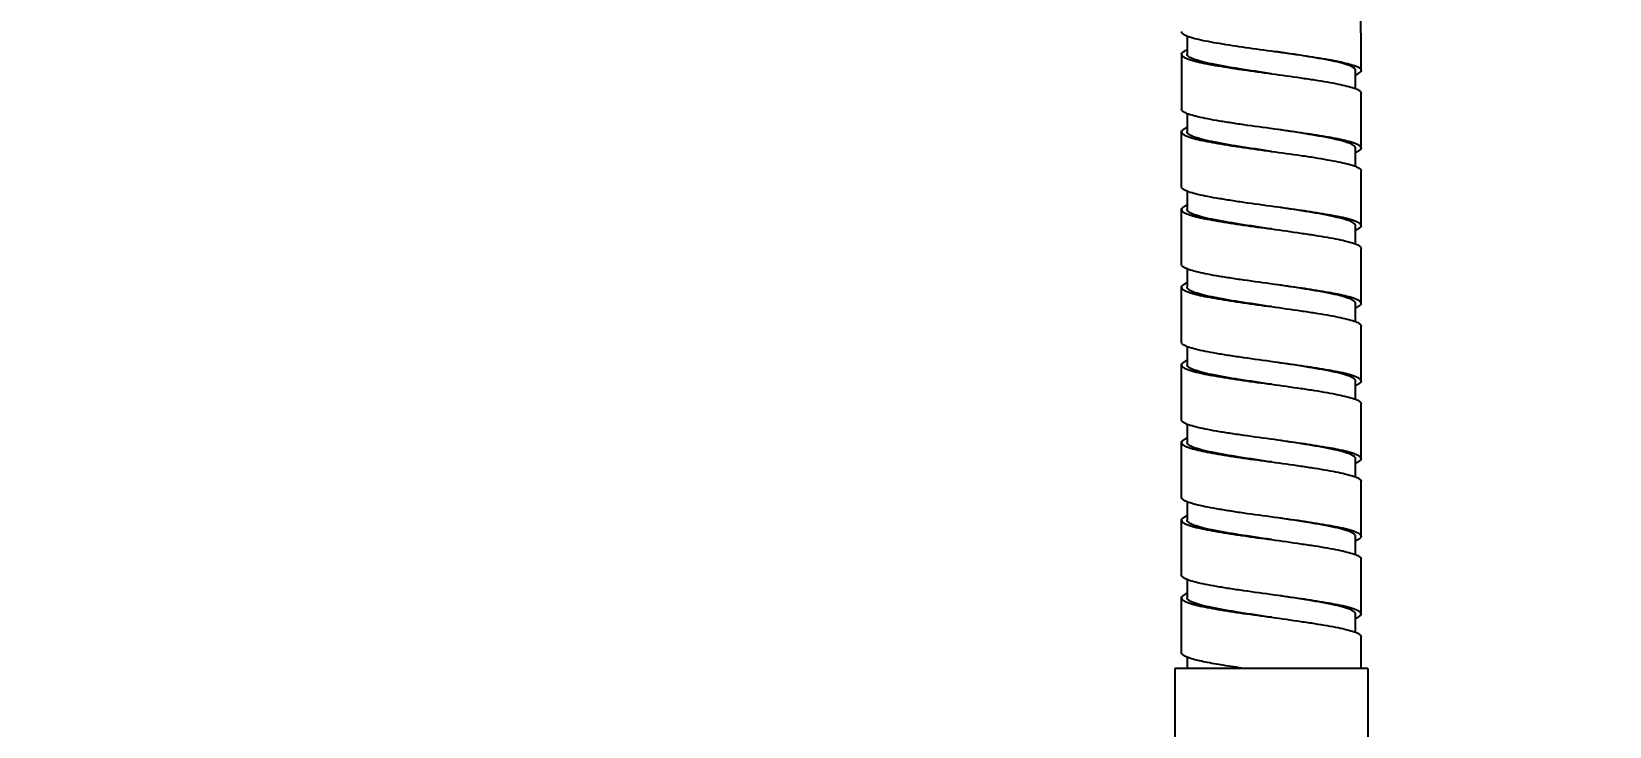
# Model space of a CAD drawing. Header units: millimetres. Extents: x 1035 to 2065, y 1005 to 1731.
# Drawn here: x 1320.8 to 1461.3, y 1380 to 1441.9 of the extents above; entities that cross this region are included whole.
import ezdxf

# ---------------------------------------------------------------- set-up
doc = ezdxf.new("R2010")
doc.units = ezdxf.units.MM
doc.layers.add('标注', color=1, linetype='Continuous')
doc.styles.add('Daelim Dimension', font='')
doc.styles.get('Daelim Dimension').set_extended_font_data('나눔고딕')
doc.dimstyles.new('DEFAULT', dxfattribs={"dimscale": 2, "dimtxt": 2, "dimasz": 2, "dimexe": 0, "dimexo": 2, "dimgap": 1, "dimtad": 1, "dimdec": 1, "dimzin": 9, "dimdsep": 46, "dimtxsty": 'Daelim Dimension', "dimcen": 0.5, "dimclrd": 252, "dimclre": 252, "dimclrt": 3, "dimadec": 1, "dimazin": 0, "dimtfac": 1, "dimtdec": 1, "dimtix": 1, "dimtmove": 0, "dimatfit": 3, "dimfxl": 1, "dimtolj": 1, "dimtzin": 1, "dimlwd": 9, "dimlwe": 9, "dimarcsym": 0})

# ---------------------------------------------------------------- blocks, each defined once
blk = doc.blocks.new('*D3')
at = {"layer": 'Defpoints', "color": 0, "transparency": 16777216}
for p in [(1216.23, 1389.16), (1461.27, 1217.95), (1216.23, 1196.42)]:
    blk.add_point(p, dxfattribs=at)
at = {"layer": '标注', "color": 5, "lineweight": 9, "transparency": 16777216}
for p, q in [((1216.23, 1385.16), (1216.23, 1196.42)), ((1461.27, 1213.95), (1461.27, 1196.42)), ((1457.27, 1196.42), (1220.23, 1196.42))]:
    blk.add_line(p, q, dxfattribs=at)
at = {"layer": '标注', "color": 5, "transparency": 16777216}
for points in [[(1220.23, 1197.09), (1220.23, 1195.75), (1216.23, 1196.42)], [(1457.27, 1197.09), (1457.27, 1195.75), (1461.27, 1196.42)]]:
    blk.add_solid(points, dxfattribs=at)
at = {"layer": '标注', "color": 7, "transparency": 16777216, "insert": (1338.75, 1206.04), "char_height": 14, "attachment_point": 5, "style": 'Daelim Dimension'}
blk.add_mtext('\\A1;245', dxfattribs=at)

msp = doc.modelspace()

# ---------------------------------------------------------------- linework, layer by layer
at = {"color": 7, "linetype": 'Continuous'}
for p, q in [((1423.16, 1439.86), (1423.16, 1434.96)), ((1439.16, 1431.5), (1439.16, 1436.4)), ((1423.16, 1428.04), (1423.16, 1432.94)), ((1439.16, 1424.59), (1439.16, 1429.48)), ((1423.16, 1421.13), (1423.16, 1426.03)), ((1439.16, 1417.67), (1439.16, 1422.57)), ((1423.16, 1414.21), (1423.16, 1419.11)), ((1439.16, 1410.75), (1439.16, 1415.65)), ((1423.16, 1407.29), (1423.16, 1412.19)), ((1439.16, 1403.83), (1439.16, 1408.73)), ((1423.16, 1400.38), (1423.16, 1405.27)), ((1439.16, 1396.92), (1439.16, 1401.82)), ((1423.16, 1393.46), (1423.16, 1398.36)), ((1439.16, 1390), (1439.16, 1394.9)), ((1423.16, 1386.54), (1423.16, 1391.44)), ((1439.16, 1385.15), (1439.16, 1387.98)), ((1423.65, 1386.17), (1423.66, 1385.15)), ((1439.76, 1385.15), (1422.56, 1385.15)), ((1422.56, 1385.15), (1422.56, 1374.15)), ((1439.76, 1385.15), (1439.76, 1374.15))]:
    msp.add_line(p, q, dxfattribs=at)
for points in [[(1423.65, 1441.51), (1423.66, 1440.38), (1423.66, 1439.86)], [(1438.66, 1436.77), (1438.66, 1437.94), (1438.66, 1438.42)], [(1423.65, 1434.59), (1423.66, 1433.47), (1423.66, 1432.94)], [(1438.66, 1429.85), (1438.66, 1431.03), (1438.66, 1431.5)], [(1423.65, 1427.68), (1423.66, 1426.55), (1423.66, 1426.03)], [(1438.66, 1422.94), (1438.66, 1424.11), (1438.66, 1424.59)], [(1423.65, 1420.76), (1423.66, 1419.63), (1423.66, 1419.11)], [(1438.66, 1416.02), (1438.66, 1417.19), (1438.66, 1417.67)], [(1423.65, 1413.84), (1423.66, 1412.71), (1423.66, 1412.19)], [(1438.66, 1409.1), (1438.66, 1410.27), (1438.66, 1410.75)], [(1423.65, 1406.92), (1423.66, 1405.8), (1423.66, 1405.27)], [(1438.66, 1402.18), (1438.66, 1403.36), (1438.66, 1403.84)], [(1423.65, 1400.01), (1423.66, 1398.87), (1423.66, 1398.36)], [(1438.66, 1395.27), (1438.66, 1396.44), (1438.66, 1396.92)], [(1423.65, 1393.09), (1423.66, 1391.96), (1423.66, 1391.44)], [(1438.66, 1388.35), (1438.66, 1389.52), (1438.66, 1390)]]:
    msp.add_lwpolyline(points, dxfattribs=at)
for centre, radius, start, end in [((1424.5, 1437.99), 2.41, 111.8709, 114.2545), ((1437.79, 1440.26), 2.4, 292.51, 295.0045), ((1424.53, 1431.08), 2.41, 112.5738, 115.0258), ((1437.79, 1433.34), 2.39, 292.632, 295.1433), ((1424.53, 1424.17), 2.41, 112.5729, 115.0303), ((1437.8, 1426.41), 2.37, 292.6624, 295.2451), ((1424.53, 1417.26), 2.4, 112.5998, 115.1292), ((1437.79, 1419.5), 2.38, 292.6348, 295.1413), ((1424.53, 1410.33), 2.42, 112.5674, 115.009), ((1437.79, 1412.58), 2.38, 292.6398, 295.1594), ((1424.53, 1403.42), 2.41, 112.5724, 115.0319), ((1437.8, 1405.65), 2.37, 292.6696, 295.2567), ((1424.52, 1396.52), 2.39, 112.6038, 115.1389), ((1437.79, 1398.75), 2.38, 292.6397, 295.1679), ((1424.53, 1389.58), 2.42, 112.566, 115.0118), ((1437.79, 1391.84), 2.39, 292.6248, 295.1272)]:
    msp.add_arc(centre, radius, start, end, dxfattribs=at)
for points, knots in [([(1439.16, 1438.42), (1439.16, 1439.25), (1439.16, 1440.97), (1439.13, 1442.68), (1439.11, 1443.56)], [0, 0, 0, 0, 0.484131, 1, 1, 1, 1]), ([(1423.14, 1441.88), (1423.14, 1441.82), (1423.22, 1441.72), (1423.36, 1441.62), (1423.46, 1441.57), (1423.51, 1441.55)], [0, 0, 0, 0, 0.372331, 0.650061, 1, 1, 1, 1]), ([(1423.51, 1441.55), (1423.67, 1441.48), (1424.06, 1441.34), (1424.73, 1441.17), (1425.57, 1441), (1426.96, 1440.75), (1428.93, 1440.46), (1430.57, 1440.23), (1431.43, 1440.11)], [0, 0, 0, 0, 0.064351, 0.151136, 0.258841, 0.384565, 0.677369, 1, 1, 1, 1]), ([(1423.16, 1439.86), (1423.16, 1439.92), (1423.23, 1440.02), (1423.37, 1440.12), (1423.46, 1440.16), (1423.51, 1440.19)], [0, 0, 0, 0, 0.372929, 0.648729, 1, 1, 1, 1]), ([(1423.16, 1439.86), (1423.16, 1439.8), (1423.23, 1439.7), (1423.36, 1439.61), (1423.46, 1439.56), (1423.51, 1439.53)], [0, 0, 0, 0, 0.374637, 0.650768, 1, 1, 1, 1]), ([(1423.51, 1439.53), (1423.66, 1439.46), (1424.03, 1439.33), (1424.68, 1439.16), (1425.49, 1438.99), (1426.44, 1438.82), (1427.51, 1438.65), (1429.1, 1438.41), (1430.32, 1438.25), (1431.16, 1438.13)], [0, 0, 0, 0, 0.064137, 0.150507, 0.257492, 0.382694, 0.523113, 0.675349, 1, 1, 1, 1]), ([(1431.16, 1438.13), (1430.2, 1438.27), (1428.43, 1438.53), (1426.35, 1438.88), (1425.1, 1439.16), (1424.56, 1439.31), (1424.25, 1439.42), (1424, 1439.52), (1423.79, 1439.64), (1423.66, 1439.77), (1423.66, 1439.86)], [0, 0, 0, 0, 0.372129, 0.688908, 0.81168, 0.862202, 0.904966, 0.939737, 0.966633, 1, 1, 1, 1]), ([(1431.43, 1440.11), (1432.28, 1439.99), (1433.89, 1439.77), (1435.81, 1439.48), (1437.13, 1439.23), (1437.9, 1439.05), (1438.5, 1438.88), (1438.83, 1438.75), (1438.96, 1438.67)], [0, 0, 0, 0, 0.336269, 0.63285, 0.757174, 0.862036, 0.943401, 1, 1, 1, 1]), ([(1438.66, 1438.42), (1438.66, 1438.51), (1438.54, 1438.64), (1438.34, 1438.75), (1438.1, 1438.86), (1437.8, 1438.96), (1437.28, 1439.11), (1436.09, 1439.38), (1434.07, 1439.72), (1432.36, 1439.98), (1431.43, 1440.11)], [0, 0, 0, 0, 0.033351, 0.059893, 0.094361, 0.136844, 0.187056, 0.309045, 0.625303, 1, 1, 1, 1]), ([(1431.16, 1438.13), (1432.04, 1438.01), (1433.32, 1437.83), (1434.98, 1437.58), (1436.09, 1437.4), (1437.06, 1437.22), (1437.86, 1437.04), (1438.48, 1436.87), (1438.82, 1436.73), (1438.95, 1436.65)], [0, 0, 0, 0, 0.334652, 0.490421, 0.632702, 0.757666, 0.86202, 0.943255, 1, 1, 1, 1]), ([(1439.16, 1438.42), (1439.16, 1438.36), (1439.09, 1438.26), (1438.95, 1438.17), (1438.86, 1438.12), (1438.81, 1438.09)], [0, 0, 0, 0, 0.374103, 0.649726, 1, 1, 1, 1]), ([(1438.96, 1438.67), (1438.99, 1438.65), (1439.07, 1438.59), (1439.16, 1438.49), (1439.16, 1438.42)], [0, 0, 0, 0, 0.330556, 1, 1, 1, 1]), ([(1438.95, 1436.65), (1438.98, 1436.63), (1439.07, 1436.57), (1439.16, 1436.48), (1439.16, 1436.4)], [0, 0, 0, 0, 0.33203, 1, 1, 1, 1]), ([(1423.36, 1434.72), (1423.33, 1434.73), (1423.24, 1434.79), (1423.16, 1434.89), (1423.16, 1434.96)], [0, 0, 0, 0, 0.329625, 1, 1, 1, 1]), ([(1431.43, 1433.2), (1430.52, 1433.32), (1429.19, 1433.5), (1427.47, 1433.76), (1426.32, 1433.94), (1425.31, 1434.13), (1424.48, 1434.31), (1423.84, 1434.49), (1423.49, 1434.63), (1423.36, 1434.72)], [0, 0, 0, 0, 0.333867, 0.490055, 0.632934, 0.758433, 0.863049, 0.944046, 1, 1, 1, 1]), ([(1423.16, 1432.94), (1423.16, 1433.01), (1423.23, 1433.11), (1423.37, 1433.2), (1423.46, 1433.25), (1423.51, 1433.27)], [0, 0, 0, 0, 0.374299, 0.650366, 1, 1, 1, 1]), ([(1423.16, 1432.94), (1423.16, 1432.88), (1423.23, 1432.78), (1423.36, 1432.69), (1423.46, 1432.64), (1423.51, 1432.62)], [0, 0, 0, 0, 0.375068, 0.650977, 1, 1, 1, 1]), ([(1423.51, 1432.62), (1423.66, 1432.54), (1424.03, 1432.42), (1424.68, 1432.25), (1425.49, 1432.08), (1426.44, 1431.91), (1427.51, 1431.73), (1429.1, 1431.5), (1430.32, 1431.33), (1431.16, 1431.21)], [0, 0, 0, 0, 0.064118, 0.150485, 0.257479, 0.38269, 0.523115, 0.675352, 1, 1, 1, 1]), ([(1431.16, 1431.21), (1430.2, 1431.35), (1428.43, 1431.62), (1426.34, 1431.96), (1425.1, 1432.24), (1424.56, 1432.39), (1424.25, 1432.5), (1423.99, 1432.61), (1423.79, 1432.72), (1423.66, 1432.86), (1423.66, 1432.94)], [0, 0, 0, 0, 0.372387, 0.689586, 0.812362, 0.862785, 0.905359, 0.939965, 0.966715, 1, 1, 1, 1]), ([(1438.66, 1431.5), (1438.66, 1431.59), (1438.54, 1431.72), (1438.34, 1431.83), (1438.1, 1431.94), (1437.8, 1432.04), (1437.28, 1432.19), (1436.09, 1432.46), (1434.08, 1432.8), (1432.36, 1433.06), (1431.43, 1433.2)], [0, 0, 0, 0, 0.033314, 0.059884, 0.09425, 0.13652, 0.186582, 0.308596, 0.625012, 1, 1, 1, 1]), ([(1438.81, 1431.83), (1438.66, 1431.9), (1438.31, 1432.02), (1437.38, 1432.27), (1435.88, 1432.55), (1433.77, 1432.87), (1432.24, 1433.09), (1431.43, 1433.2)], [0, 0, 0, 0, 0.064326, 0.15052, 0.38179, 0.673943, 1, 1, 1, 1]), ([(1431.16, 1431.21), (1432.04, 1431.09), (1433.33, 1430.92), (1434.98, 1430.67), (1436.09, 1430.48), (1437.06, 1430.3), (1437.86, 1430.13), (1438.48, 1429.95), (1438.82, 1429.81), (1438.95, 1429.73)], [0, 0, 0, 0, 0.334735, 0.490535, 0.632834, 0.757798, 0.862129, 0.94332, 1, 1, 1, 1]), ([(1439.16, 1431.5), (1439.16, 1431.57), (1439.08, 1431.66), (1438.95, 1431.76), (1438.86, 1431.8), (1438.81, 1431.83)], [0, 0, 0, 0, 0.374777, 0.650596, 1, 1, 1, 1]), ([(1439.16, 1431.5), (1439.16, 1431.44), (1439.08, 1431.34), (1438.95, 1431.25), (1438.86, 1431.2), (1438.81, 1431.18)], [0, 0, 0, 0, 0.374813, 0.650713, 1, 1, 1, 1]), ([(1438.95, 1429.73), (1438.98, 1429.71), (1439.07, 1429.66), (1439.16, 1429.56), (1439.16, 1429.48)], [0, 0, 0, 0, 0.331773, 1, 1, 1, 1]), ([(1423.36, 1427.8), (1423.33, 1427.82), (1423.24, 1427.88), (1423.16, 1427.97), (1423.16, 1428.04)], [0, 0, 0, 0, 0.329833, 1, 1, 1, 1]), ([(1431.43, 1426.28), (1430.52, 1426.4), (1429.19, 1426.58), (1427.47, 1426.84), (1426.32, 1427.03), (1425.31, 1427.21), (1424.48, 1427.4), (1423.84, 1427.58), (1423.49, 1427.72), (1423.36, 1427.8)], [0, 0, 0, 0, 0.3338, 0.489963, 0.632829, 0.758329, 0.862962, 0.943996, 1, 1, 1, 1]), ([(1423.16, 1426.03), (1423.16, 1426.09), (1423.23, 1426.19), (1423.37, 1426.28), (1423.46, 1426.33), (1423.51, 1426.35)], [0, 0, 0, 0, 0.374303, 0.650374, 1, 1, 1, 1]), ([(1438.66, 1424.59), (1438.66, 1424.67), (1438.54, 1424.8), (1438.34, 1424.92), (1438.1, 1425.02), (1437.8, 1425.13), (1437.28, 1425.27), (1436.08, 1425.55), (1434.07, 1425.89), (1432.36, 1426.14), (1431.43, 1426.28)], [0, 0, 0, 0, 0.033487, 0.060043, 0.094399, 0.136822, 0.187084, 0.309277, 0.625347, 1, 1, 1, 1]), ([(1438.81, 1424.91), (1438.66, 1424.98), (1438.31, 1425.11), (1437.38, 1425.35), (1435.88, 1425.63), (1433.77, 1425.96), (1432.24, 1426.17), (1431.43, 1426.28)], [0, 0, 0, 0, 0.064339, 0.150541, 0.381815, 0.67396, 1, 1, 1, 1]), ([(1423.16, 1426.03), (1423.16, 1425.96), (1423.23, 1425.86), (1423.36, 1425.77), (1423.46, 1425.72), (1423.51, 1425.7)], [0, 0, 0, 0, 0.374991, 0.650924, 1, 1, 1, 1]), ([(1423.51, 1425.7), (1423.66, 1425.63), (1424.03, 1425.5), (1424.68, 1425.33), (1425.49, 1425.16), (1426.44, 1424.99), (1427.51, 1424.82), (1429.1, 1424.58), (1430.32, 1424.41), (1431.16, 1424.3)], [0, 0, 0, 0, 0.064131, 0.150507, 0.257504, 0.382716, 0.523137, 0.675368, 1, 1, 1, 1]), ([(1431.16, 1424.3), (1430.2, 1424.44), (1428.43, 1424.7), (1426.35, 1425.05), (1425.1, 1425.32), (1424.56, 1425.48), (1424.25, 1425.58), (1424, 1425.69), (1423.79, 1425.81), (1423.66, 1425.94), (1423.66, 1426.03)], [0, 0, 0, 0, 0.372303, 0.689228, 0.812033, 0.8625, 0.905193, 0.939902, 0.966682, 1, 1, 1, 1]), ([(1439.16, 1424.59), (1439.16, 1424.65), (1439.08, 1424.75), (1438.95, 1424.84), (1438.86, 1424.89), (1438.81, 1424.91)], [0, 0, 0, 0, 0.374753, 0.650581, 1, 1, 1, 1]), ([(1431.16, 1424.3), (1432.04, 1424.18), (1433.32, 1424), (1434.98, 1423.75), (1436.09, 1423.57), (1437.06, 1423.39), (1437.86, 1423.21), (1438.48, 1423.03), (1438.82, 1422.9), (1438.95, 1422.82)], [0, 0, 0, 0, 0.334543, 0.490275, 0.63254, 0.757509, 0.861891, 0.94318, 1, 1, 1, 1]), ([(1439.16, 1424.59), (1439.16, 1424.52), (1439.08, 1424.43), (1438.95, 1424.33), (1438.86, 1424.29), (1438.81, 1424.26)], [0, 0, 0, 0, 0.375326, 0.651071, 1, 1, 1, 1]), ([(1438.95, 1422.82), (1438.98, 1422.8), (1439.07, 1422.74), (1439.16, 1422.64), (1439.16, 1422.57)], [0, 0, 0, 0, 0.332266, 1, 1, 1, 1]), ([(1423.36, 1420.88), (1423.33, 1420.9), (1423.24, 1420.96), (1423.16, 1421.05), (1423.16, 1421.13)], [0, 0, 0, 0, 0.330153, 1, 1, 1, 1]), ([(1431.43, 1419.36), (1430.52, 1419.49), (1429.19, 1419.67), (1427.47, 1419.92), (1426.32, 1420.11), (1425.32, 1420.29), (1424.48, 1420.48), (1423.84, 1420.66), (1423.49, 1420.8), (1423.36, 1420.88)], [0, 0, 0, 0, 0.333658, 0.489771, 0.63261, 0.758115, 0.862786, 0.943892, 1, 1, 1, 1]), ([(1423.16, 1419.11), (1423.16, 1419.17), (1423.23, 1419.27), (1423.36, 1419.36), (1423.46, 1419.41), (1423.51, 1419.44)], [0, 0, 0, 0, 0.374862, 0.65076, 1, 1, 1, 1]), ([(1438.66, 1417.67), (1438.66, 1417.75), (1438.54, 1417.88), (1438.34, 1418), (1438.1, 1418.1), (1437.8, 1418.21), (1437.28, 1418.36), (1436.09, 1418.63), (1434.07, 1418.97), (1432.36, 1419.22), (1431.43, 1419.36)], [0, 0, 0, 0, 0.033358, 0.059938, 0.094367, 0.136725, 0.186825, 0.308901, 0.625258, 1, 1, 1, 1]), ([(1438.81, 1417.99), (1438.66, 1418.06), (1438.31, 1418.19), (1437.38, 1418.43), (1435.88, 1418.71), (1433.77, 1419.04), (1432.24, 1419.25), (1431.43, 1419.36)], [0, 0, 0, 0, 0.064322, 0.150513, 0.381781, 0.673937, 1, 1, 1, 1]), ([(1423.16, 1419.11), (1423.16, 1419.05), (1423.23, 1418.95), (1423.36, 1418.85), (1423.46, 1418.81), (1423.51, 1418.78)], [0, 0, 0, 0, 0.375054, 0.650967, 1, 1, 1, 1]), ([(1423.51, 1418.78), (1423.66, 1418.71), (1424.03, 1418.58), (1424.68, 1418.41), (1425.49, 1418.24), (1426.44, 1418.07), (1427.51, 1417.9), (1429.1, 1417.66), (1430.32, 1417.49), (1431.16, 1417.38)], [0, 0, 0, 0, 0.064135, 0.150513, 0.257511, 0.382723, 0.523144, 0.675373, 1, 1, 1, 1]), ([(1431.16, 1417.38), (1430.2, 1417.52), (1428.43, 1417.78), (1426.35, 1418.13), (1425.11, 1418.41), (1424.56, 1418.56), (1424.25, 1418.66), (1424, 1418.77), (1423.79, 1418.89), (1423.66, 1419.02), (1423.66, 1419.11)], [0, 0, 0, 0, 0.37208, 0.688886, 0.811681, 0.862214, 0.904986, 0.939763, 0.966651, 1, 1, 1, 1]), ([(1439.16, 1417.67), (1439.16, 1417.73), (1439.08, 1417.83), (1438.95, 1417.92), (1438.86, 1417.97), (1438.81, 1417.99)], [0, 0, 0, 0, 0.374767, 0.650591, 1, 1, 1, 1]), ([(1431.16, 1417.38), (1432.04, 1417.26), (1433.32, 1417.08), (1434.98, 1416.83), (1436.09, 1416.65), (1437.06, 1416.47), (1437.86, 1416.29), (1438.48, 1416.12), (1438.82, 1415.98), (1438.95, 1415.9)], [0, 0, 0, 0, 0.334687, 0.49047, 0.63276, 0.757725, 0.862069, 0.943285, 1, 1, 1, 1]), ([(1439.16, 1417.67), (1439.16, 1417.61), (1439.08, 1417.51), (1438.95, 1417.42), (1438.86, 1417.37), (1438.81, 1417.34)], [0, 0, 0, 0, 0.374802, 0.650712, 1, 1, 1, 1]), ([(1438.95, 1415.9), (1438.98, 1415.88), (1439.07, 1415.82), (1439.16, 1415.72), (1439.16, 1415.65)], [0, 0, 0, 0, 0.33192, 1, 1, 1, 1]), ([(1423.36, 1413.96), (1423.33, 1413.98), (1423.24, 1414.04), (1423.16, 1414.14), (1423.16, 1414.21)], [0, 0, 0, 0, 0.329657, 1, 1, 1, 1]), ([(1431.43, 1412.44), (1430.52, 1412.57), (1429.19, 1412.75), (1427.47, 1413.01), (1426.32, 1413.19), (1425.31, 1413.38), (1424.48, 1413.56), (1423.84, 1413.74), (1423.49, 1413.88), (1423.36, 1413.96)], [0, 0, 0, 0, 0.333858, 0.490042, 0.632919, 0.758418, 0.863036, 0.944038, 1, 1, 1, 1]), ([(1423.16, 1412.19), (1423.16, 1412.25), (1423.23, 1412.35), (1423.37, 1412.45), (1423.46, 1412.5), (1423.51, 1412.52)], [0, 0, 0, 0, 0.3742, 0.650298, 1, 1, 1, 1]), ([(1438.66, 1410.75), (1438.66, 1410.84), (1438.54, 1410.97), (1438.34, 1411.08), (1438.1, 1411.19), (1437.8, 1411.29), (1437.28, 1411.44), (1436.09, 1411.71), (1434.08, 1412.05), (1432.36, 1412.31), (1431.43, 1412.44)], [0, 0, 0, 0, 0.033452, 0.059989, 0.094246, 0.136454, 0.186586, 0.30884, 0.625033, 1, 1, 1, 1]), ([(1438.81, 1411.08), (1438.66, 1411.15), (1438.31, 1411.27), (1437.38, 1411.52), (1435.88, 1411.79), (1433.77, 1412.12), (1432.24, 1412.33), (1431.43, 1412.44)], [0, 0, 0, 0, 0.064323, 0.150514, 0.381784, 0.67394, 1, 1, 1, 1]), ([(1423.16, 1412.19), (1423.16, 1412.13), (1423.23, 1412.03), (1423.36, 1411.94), (1423.46, 1411.89), (1423.51, 1411.86)], [0, 0, 0, 0, 0.375037, 0.650955, 1, 1, 1, 1]), ([(1423.51, 1411.86), (1423.66, 1411.79), (1424.03, 1411.66), (1424.68, 1411.5), (1425.49, 1411.32), (1426.44, 1411.15), (1427.51, 1410.98), (1429.1, 1410.74), (1430.32, 1410.58), (1431.16, 1410.46)], [0, 0, 0, 0, 0.064125, 0.150497, 0.257492, 0.382703, 0.523126, 0.675359, 1, 1, 1, 1]), ([(1431.16, 1410.46), (1430.2, 1410.6), (1428.43, 1410.86), (1426.34, 1411.21), (1425.1, 1411.49), (1424.56, 1411.64), (1424.25, 1411.75), (1423.99, 1411.86), (1423.79, 1411.97), (1423.66, 1412.11), (1423.66, 1412.19)], [0, 0, 0, 0, 0.372385, 0.689485, 0.812291, 0.862741, 0.905339, 0.939963, 0.966722, 1, 1, 1, 1]), ([(1439.16, 1410.75), (1439.16, 1410.81), (1439.08, 1410.91), (1438.95, 1411), (1438.86, 1411.05), (1438.81, 1411.08)], [0, 0, 0, 0, 0.374785, 0.650602, 1, 1, 1, 1]), ([(1431.16, 1410.46), (1432.04, 1410.34), (1433.32, 1410.17), (1434.98, 1409.92), (1436.09, 1409.73), (1437.06, 1409.55), (1437.86, 1409.37), (1438.48, 1409.2), (1438.82, 1409.06), (1438.95, 1408.98)], [0, 0, 0, 0, 0.334723, 0.490519, 0.632817, 0.757781, 0.862116, 0.943313, 1, 1, 1, 1]), ([(1439.16, 1410.75), (1439.16, 1410.69), (1439.08, 1410.59), (1438.95, 1410.5), (1438.86, 1410.45), (1438.81, 1410.42)], [0, 0, 0, 0, 0.374884, 0.650763, 1, 1, 1, 1]), ([(1438.95, 1408.98), (1438.98, 1408.96), (1439.07, 1408.9), (1439.16, 1408.81), (1439.16, 1408.73)], [0, 0, 0, 0, 0.331805, 1, 1, 1, 1]), ([(1423.36, 1407.05), (1423.33, 1407.07), (1423.24, 1407.12), (1423.16, 1407.22), (1423.16, 1407.29)], [0, 0, 0, 0, 0.329838, 1, 1, 1, 1]), ([(1431.43, 1405.53), (1430.52, 1405.65), (1429.19, 1405.83), (1427.47, 1406.09), (1426.32, 1406.27), (1425.31, 1406.46), (1424.48, 1406.64), (1423.84, 1406.82), (1423.49, 1406.96), (1423.36, 1407.05)], [0, 0, 0, 0, 0.333799, 0.489961, 0.632827, 0.758327, 0.862961, 0.943995, 1, 1, 1, 1]), ([(1423.16, 1405.27), (1423.16, 1405.34), (1423.23, 1405.44), (1423.37, 1405.53), (1423.46, 1405.58), (1423.51, 1405.6)], [0, 0, 0, 0, 0.37431, 0.65038, 1, 1, 1, 1]), ([(1423.16, 1405.27), (1423.16, 1405.21), (1423.23, 1405.11), (1423.36, 1405.02), (1423.46, 1404.97), (1423.51, 1404.95)], [0, 0, 0, 0, 0.374975, 0.650911, 1, 1, 1, 1]), ([(1431.16, 1403.54), (1430.2, 1403.68), (1428.43, 1403.95), (1426.35, 1404.29), (1425.1, 1404.57), (1424.56, 1404.72), (1424.25, 1404.83), (1424, 1404.94), (1423.79, 1405.05), (1423.66, 1405.19), (1423.66, 1405.27)], [0, 0, 0, 0, 0.372304, 0.689205, 0.812009, 0.86249, 0.9052, 0.939912, 0.966687, 1, 1, 1, 1]), ([(1438.66, 1403.84), (1438.66, 1403.92), (1438.54, 1404.05), (1438.34, 1404.16), (1438.1, 1404.27), (1437.8, 1404.37), (1437.28, 1404.52), (1436.08, 1404.79), (1434.07, 1405.14), (1432.36, 1405.39), (1431.43, 1405.53)], [0, 0, 0, 0, 0.033464, 0.060094, 0.094517, 0.136912, 0.187062, 0.309143, 0.625366, 1, 1, 1, 1]), ([(1438.81, 1404.16), (1438.66, 1404.23), (1438.31, 1404.35), (1437.38, 1404.6), (1435.88, 1404.88), (1433.77, 1405.2), (1432.24, 1405.42), (1431.43, 1405.53)], [0, 0, 0, 0, 0.064325, 0.150517, 0.381786, 0.673941, 1, 1, 1, 1]), ([(1423.51, 1404.95), (1423.66, 1404.88), (1424.03, 1404.75), (1424.68, 1404.58), (1425.49, 1404.41), (1426.44, 1404.24), (1427.51, 1404.06), (1429.1, 1403.83), (1430.32, 1403.66), (1431.16, 1403.55)], [0, 0, 0, 0, 0.064134, 0.150512, 0.25751, 0.382722, 0.523143, 0.675372, 1, 1, 1, 1]), ([(1439.16, 1403.83), (1439.16, 1403.9), (1439.08, 1403.99), (1438.95, 1404.09), (1438.86, 1404.13), (1438.81, 1404.16)], [0, 0, 0, 0, 0.3748, 0.650614, 1, 1, 1, 1]), ([(1439.16, 1403.83), (1439.16, 1403.77), (1439.08, 1403.67), (1438.95, 1403.58), (1438.86, 1403.53), (1438.81, 1403.51)], [0, 0, 0, 0, 0.3754, 0.651126, 1, 1, 1, 1]), ([(1431.16, 1403.55), (1432.04, 1403.43), (1433.32, 1403.25), (1434.98, 1403), (1436.09, 1402.82), (1437.06, 1402.64), (1437.86, 1402.46), (1438.48, 1402.28), (1438.82, 1402.14), (1438.95, 1402.07)], [0, 0, 0, 0, 0.334597, 0.490349, 0.632623, 0.75759, 0.861958, 0.94322, 1, 1, 1, 1]), ([(1438.95, 1402.07), (1438.98, 1402.05), (1439.07, 1401.99), (1439.16, 1401.89), (1439.16, 1401.82)], [0, 0, 0, 0, 0.332125, 1, 1, 1, 1]), ([(1423.36, 1400.13), (1423.33, 1400.15), (1423.24, 1400.21), (1423.16, 1400.3), (1423.16, 1400.38)], [0, 0, 0, 0, 0.330001, 1, 1, 1, 1]), ([(1431.43, 1398.61), (1430.52, 1398.73), (1429.19, 1398.91), (1427.47, 1399.17), (1426.32, 1399.36), (1425.31, 1399.54), (1424.48, 1399.73), (1423.84, 1399.91), (1423.49, 1400.05), (1423.36, 1400.13)], [0, 0, 0, 0, 0.333709, 0.489841, 0.63269, 0.758193, 0.86285, 0.943929, 1, 1, 1, 1]), ([(1423.16, 1398.36), (1423.16, 1398.42), (1423.23, 1398.52), (1423.36, 1398.61), (1423.46, 1398.66), (1423.51, 1398.68)], [0, 0, 0, 0, 0.374966, 0.650838, 1, 1, 1, 1]), ([(1423.16, 1398.36), (1423.16, 1398.29), (1423.23, 1398.19), (1423.36, 1398.1), (1423.46, 1398.05), (1423.51, 1398.03)], [0, 0, 0, 0, 0.375126, 0.651019, 1, 1, 1, 1]), ([(1431.16, 1396.63), (1430.2, 1396.77), (1428.43, 1397.03), (1426.35, 1397.38), (1425.1, 1397.65), (1424.56, 1397.81), (1424.25, 1397.91), (1424, 1398.02), (1423.79, 1398.14), (1423.66, 1398.27), (1423.66, 1398.36)], [0, 0, 0, 0, 0.372222, 0.689033, 0.811884, 0.862443, 0.905182, 0.939894, 0.966712, 1, 1, 1, 1]), ([(1438.66, 1396.92), (1438.66, 1397), (1438.54, 1397.13), (1438.34, 1397.25), (1438.1, 1397.35), (1437.8, 1397.46), (1437.28, 1397.6), (1436.09, 1397.88), (1434.07, 1398.22), (1432.36, 1398.47), (1431.43, 1398.61)], [0, 0, 0, 0, 0.033584, 0.06027, 0.094649, 0.13687, 0.186884, 0.309092, 0.62529, 1, 1, 1, 1]), ([(1438.81, 1397.24), (1438.66, 1397.31), (1438.31, 1397.44), (1437.38, 1397.68), (1435.88, 1397.96), (1433.77, 1398.29), (1432.24, 1398.5), (1431.43, 1398.61)], [0, 0, 0, 0, 0.064335, 0.150534, 0.381806, 0.673953, 1, 1, 1, 1]), ([(1423.51, 1398.03), (1423.66, 1397.96), (1424.03, 1397.83), (1424.68, 1397.66), (1425.49, 1397.49), (1426.44, 1397.32), (1427.51, 1397.15), (1429.1, 1396.91), (1430.32, 1396.74), (1431.16, 1396.63)], [0, 0, 0, 0, 0.064119, 0.150486, 0.257479, 0.382691, 0.523116, 0.675352, 1, 1, 1, 1]), ([(1439.16, 1396.92), (1439.16, 1396.98), (1439.08, 1397.08), (1438.95, 1397.17), (1438.86, 1397.22), (1438.81, 1397.24)], [0, 0, 0, 0, 0.374718, 0.650557, 1, 1, 1, 1]), ([(1439.16, 1396.92), (1439.16, 1396.85), (1439.08, 1396.76), (1438.95, 1396.66), (1438.86, 1396.61), (1438.81, 1396.59)], [0, 0, 0, 0, 0.374904, 0.650781, 1, 1, 1, 1]), ([(1431.16, 1396.63), (1432.04, 1396.51), (1433.32, 1396.33), (1434.98, 1396.08), (1436.09, 1395.9), (1437.06, 1395.72), (1437.86, 1395.54), (1438.48, 1395.36), (1438.82, 1395.23), (1438.95, 1395.15)], [0, 0, 0, 0, 0.334641, 0.490407, 0.632689, 0.757654, 0.862011, 0.943251, 1, 1, 1, 1]), ([(1438.95, 1395.15), (1438.98, 1395.13), (1439.07, 1395.07), (1439.16, 1394.97), (1439.16, 1394.9)], [0, 0, 0, 0, 0.332051, 1, 1, 1, 1]), ([(1423.36, 1393.21), (1423.33, 1393.23), (1423.24, 1393.29), (1423.16, 1393.39), (1423.16, 1393.46)], [0, 0, 0, 0, 0.329719, 1, 1, 1, 1]), ([(1431.43, 1391.69), (1430.52, 1391.82), (1429.19, 1392), (1427.47, 1392.25), (1426.32, 1392.44), (1425.31, 1392.62), (1424.48, 1392.81), (1423.84, 1392.99), (1423.49, 1393.13), (1423.36, 1393.21)], [0, 0, 0, 0, 0.333838, 0.490014, 0.632886, 0.758385, 0.863008, 0.944022, 1, 1, 1, 1]), ([(1423.16, 1391.44), (1423.16, 1391.5), (1423.23, 1391.6), (1423.37, 1391.69), (1423.46, 1391.74), (1423.51, 1391.77)], [0, 0, 0, 0, 0.374211, 0.650307, 1, 1, 1, 1]), ([(1423.16, 1391.44), (1423.16, 1391.38), (1423.23, 1391.28), (1423.36, 1391.18), (1423.46, 1391.14), (1423.51, 1391.11)], [0, 0, 0, 0, 0.375013, 0.650939, 1, 1, 1, 1]), ([(1431.16, 1389.71), (1430.2, 1389.85), (1428.43, 1390.11), (1426.34, 1390.46), (1425.1, 1390.74), (1424.56, 1390.89), (1424.25, 1391), (1423.99, 1391.1), (1423.79, 1391.22), (1423.66, 1391.35), (1423.66, 1391.44)], [0, 0, 0, 0, 0.372355, 0.689283, 0.812231, 0.862724, 0.905353, 0.939996, 0.966742, 1, 1, 1, 1]), ([(1438.66, 1390), (1438.66, 1390.08), (1438.54, 1390.21), (1438.34, 1390.33), (1438.1, 1390.43), (1437.8, 1390.54), (1437.28, 1390.69), (1436.09, 1390.96), (1434.08, 1391.3), (1432.36, 1391.55), (1431.43, 1391.69)], [0, 0, 0, 0, 0.033371, 0.059937, 0.09426, 0.136521, 0.186617, 0.308686, 0.625068, 1, 1, 1, 1]), ([(1438.81, 1390.32), (1438.66, 1390.39), (1438.31, 1390.52), (1437.38, 1390.76), (1435.88, 1391.04), (1433.77, 1391.37), (1432.24, 1391.58), (1431.43, 1391.69)], [0, 0, 0, 0, 0.064333, 0.150532, 0.381806, 0.673955, 1, 1, 1, 1]), ([(1423.51, 1391.11), (1423.66, 1391.04), (1424.03, 1390.91), (1424.68, 1390.74), (1425.49, 1390.57), (1426.44, 1390.4), (1427.51, 1390.23), (1429.1, 1389.99), (1430.32, 1389.83), (1431.16, 1389.71)], [0, 0, 0, 0, 0.064131, 0.150507, 0.257503, 0.382714, 0.523136, 0.675366, 1, 1, 1, 1]), ([(1439.16, 1390), (1439.16, 1390.06), (1439.08, 1390.16), (1438.95, 1390.25), (1438.86, 1390.3), (1438.81, 1390.32)], [0, 0, 0, 0, 0.374736, 0.650567, 1, 1, 1, 1]), ([(1439.16, 1390), (1439.16, 1389.94), (1439.08, 1389.84), (1438.95, 1389.75), (1438.86, 1389.7), (1438.81, 1389.67)], [0, 0, 0, 0, 0.37472, 0.650649, 1, 1, 1, 1]), ([(1431.16, 1389.71), (1432.04, 1389.59), (1433.32, 1389.41), (1434.98, 1389.16), (1436.09, 1388.98), (1437.06, 1388.8), (1437.86, 1388.62), (1438.48, 1388.45), (1438.82, 1388.31), (1438.95, 1388.23)], [0, 0, 0, 0, 0.334724, 0.490521, 0.632819, 0.757784, 0.862118, 0.943314, 1, 1, 1, 1]), ([(1438.95, 1388.23), (1438.98, 1388.21), (1439.07, 1388.15), (1439.16, 1388.05), (1439.16, 1387.98)], [0, 0, 0, 0, 0.331806, 1, 1, 1, 1]), ([(1423.36, 1386.29), (1423.33, 1386.31), (1423.24, 1386.37), (1423.16, 1386.47), (1423.16, 1386.54)], [0, 0, 0, 0, 0.329665, 1, 1, 1, 1]), ([(1428.76, 1385.15), (1428.13, 1385.24), (1426.97, 1385.41), (1425.58, 1385.65), (1424.65, 1385.85), (1424.11, 1385.99), (1423.69, 1386.13), (1423.45, 1386.24), (1423.36, 1386.29)], [0, 0, 0, 0, 0.344502, 0.637335, 0.758347, 0.859904, 0.940604, 1, 1, 1, 1])]:
    msp.add_open_spline(points, degree=3, knots=knots, dxfattribs=at)

# ---------------------------------------------------------------- dimensions: what is measured, and where the dimension line sits
at = {"layer": '标注', "color": 5}
dim = msp.add_linear_dim(base=(1216.23, 1196.42), p1=(1461.27, 1217.95), p2=(1216.23, 1389.16), dimstyle='DEFAULT', override={"dimtxt": 7, "dimdec": 0, "dimclrd": 5, "dimclre": 5, "dimclrt": 7}, dxfattribs=at)
dim.commit()
dim.dimension.update_dxf_attribs({"geometry": '*D3', "text_midpoint": (1338.75, 1206.04)})

doc.saveas('drawing.dxf')
